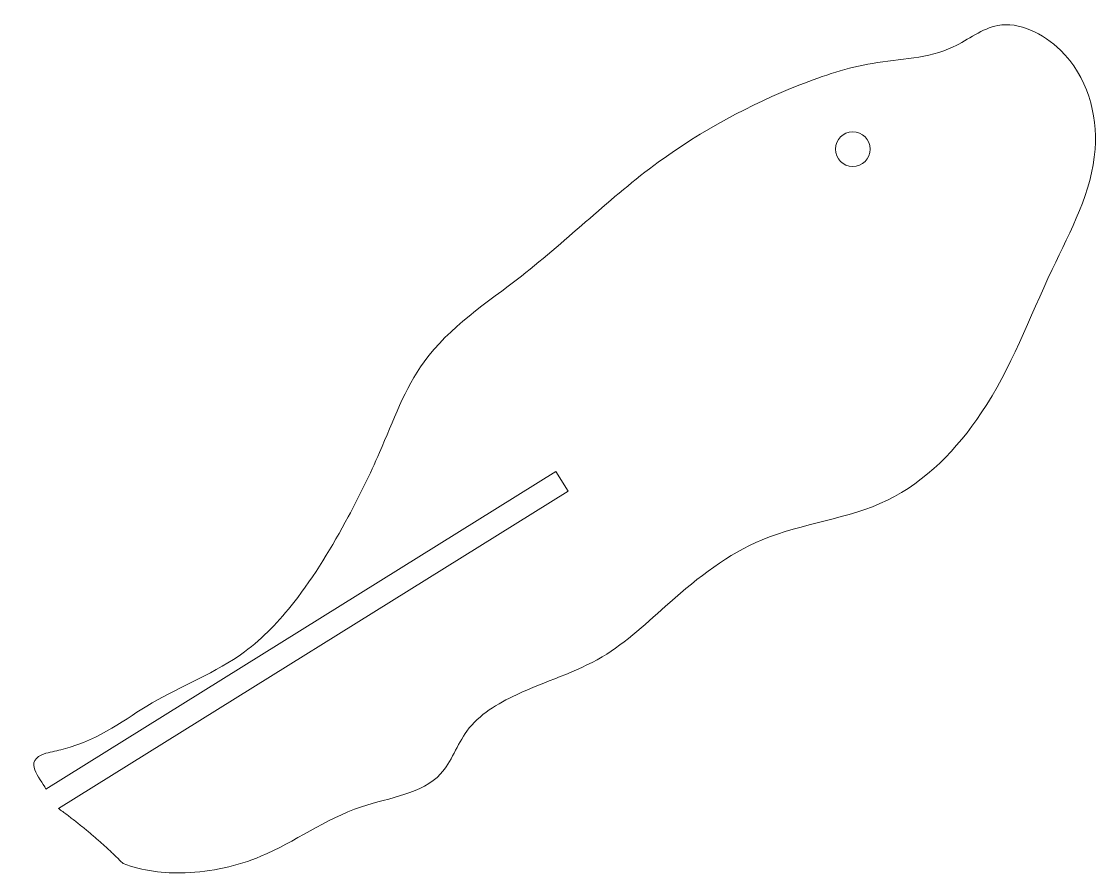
# Model space of a CAD drawing. Header units: inches. Extents: x 1.6 to 7.42, y 6.89 to 11.49.
import ezdxf

# ---------------------------------------------------------------- set-up
doc = ezdxf.new("R2010")
doc.units = ezdxf.units.IN
doc.header["$MEASUREMENT"] = 0

msp = doc.modelspace()

# ---------------------------------------------------------------- linework, layer by layer
at = {"color": 7, "linetype": 'Continuous', "lineweight": 15}
for p, q in [((1.7338, 7.3421), (4.4912, 9.0585)), ((4.4912, 9.0585), (4.5573, 8.9524)), ((4.5573, 8.9524), (1.802, 7.2373))]:
    msp.add_line(p, q, dxfattribs=at)
msp.add_circle((6.0964, 10.8025), 0.0938, dxfattribs=at)
msp.add_open_spline([(2.1516, 6.9396), (2.2563, 6.8989), (2.5172, 6.8696), (2.9707, 6.9704), (3.3625, 7.2734), (3.8732, 7.3271), (3.9948, 7.6978), (4.3275, 7.8943), (4.7506, 8.0164), (5.1346, 8.3883), (5.6122, 8.7626), (6.3147, 8.8221), (6.8756, 9.4036), (7.1281, 10.1018), (7.4865, 10.7428), (7.3296, 11.3277), (6.8993, 11.5395), (6.5961, 11.2908), (6.2098, 11.2904), (5.6613, 11.1084), (4.9916, 10.748), (4.3977, 10.1516), (3.7547, 9.7355), (3.567, 9.2056), (3.3492, 8.7652), (3.1233, 8.387), (2.7781, 8.0186), (2.2869, 7.8315), (2.0201, 7.6001), (1.7652, 7.5429), (1.7338, 7.5357)], degree=3, knots=[0.0322486, 0.0322486, 0.0322486, 0.0322486, 0.0537055, 0.0804701, 0.1191194, 0.1486844, 0.1660418, 0.1871933, 0.2195212, 0.2494449, 0.2879224, 0.3332361, 0.3774888, 0.4326652, 0.4767239, 0.5128664, 0.536094, 0.5531317, 0.5815653, 0.6076509, 0.6633724, 0.7247398, 0.7694539, 0.8042894, 0.8289546, 0.8639705, 0.8880924, 0.9244845, 0.9590685, 0.9640078, 0.9640078, 0.9640078, 0.9640078], dxfattribs=at)
for points, degree in [([(1.7338, 7.3421), (1.7052, 7.4049), (1.6024, 7.4925), (1.7338, 7.5357)], 3), ([(2.1516, 6.9396), (1.9887, 7.1026), (1.802, 7.2373)], 2)]:
    msp.add_open_spline(points, degree=degree, dxfattribs=at)

doc.saveas('drawing.dxf')
